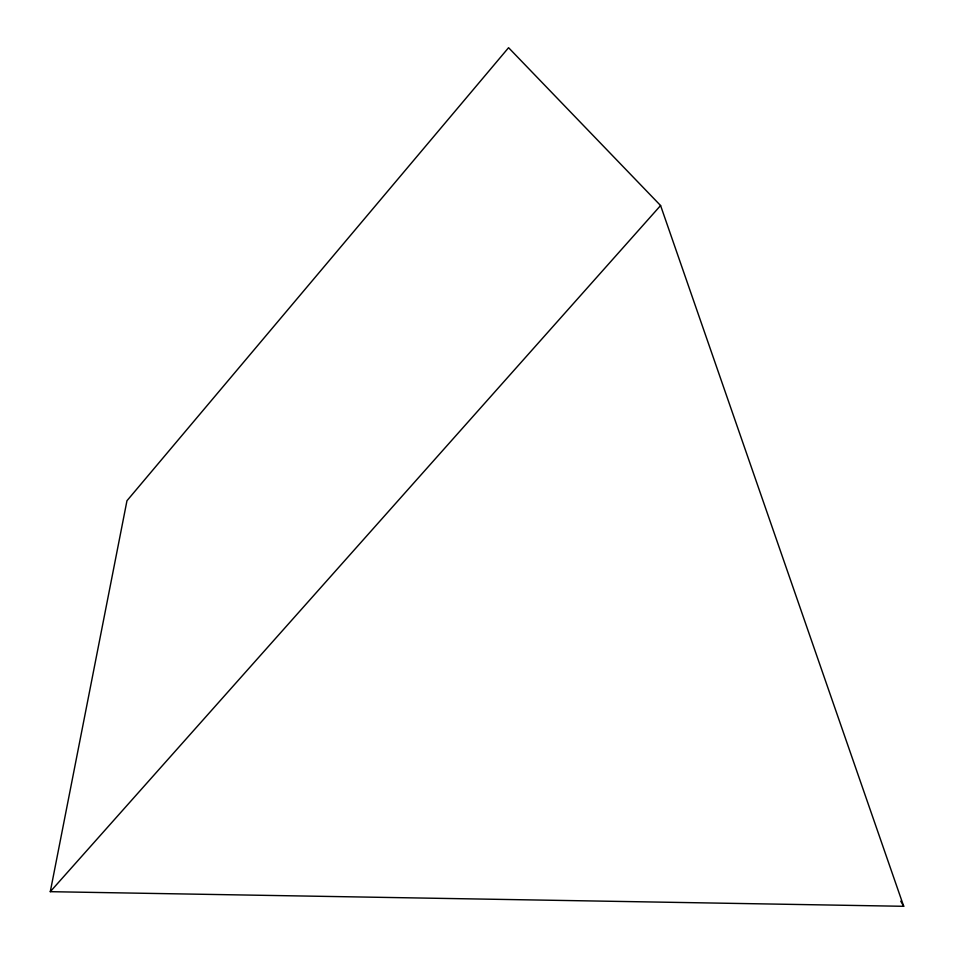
<?xml version="1.0" encoding="UTF-8"?>
<svg xmlns="http://www.w3.org/2000/svg" width="954" height="954" viewBox="0 0 954 954"><rect width="100%" height="100%" fill="white"/><g stroke="black" fill="none" stroke-linecap="round" stroke-linejoin="round"><path stroke-width="1.43" d="M50.288 891.68L126.965 500.731L508.577 47.7L660.585 205.539L903.712 906.3L50.288 891.68L660.585 205.539M900.743 901.148L903.712 906.3"/></g></svg>
